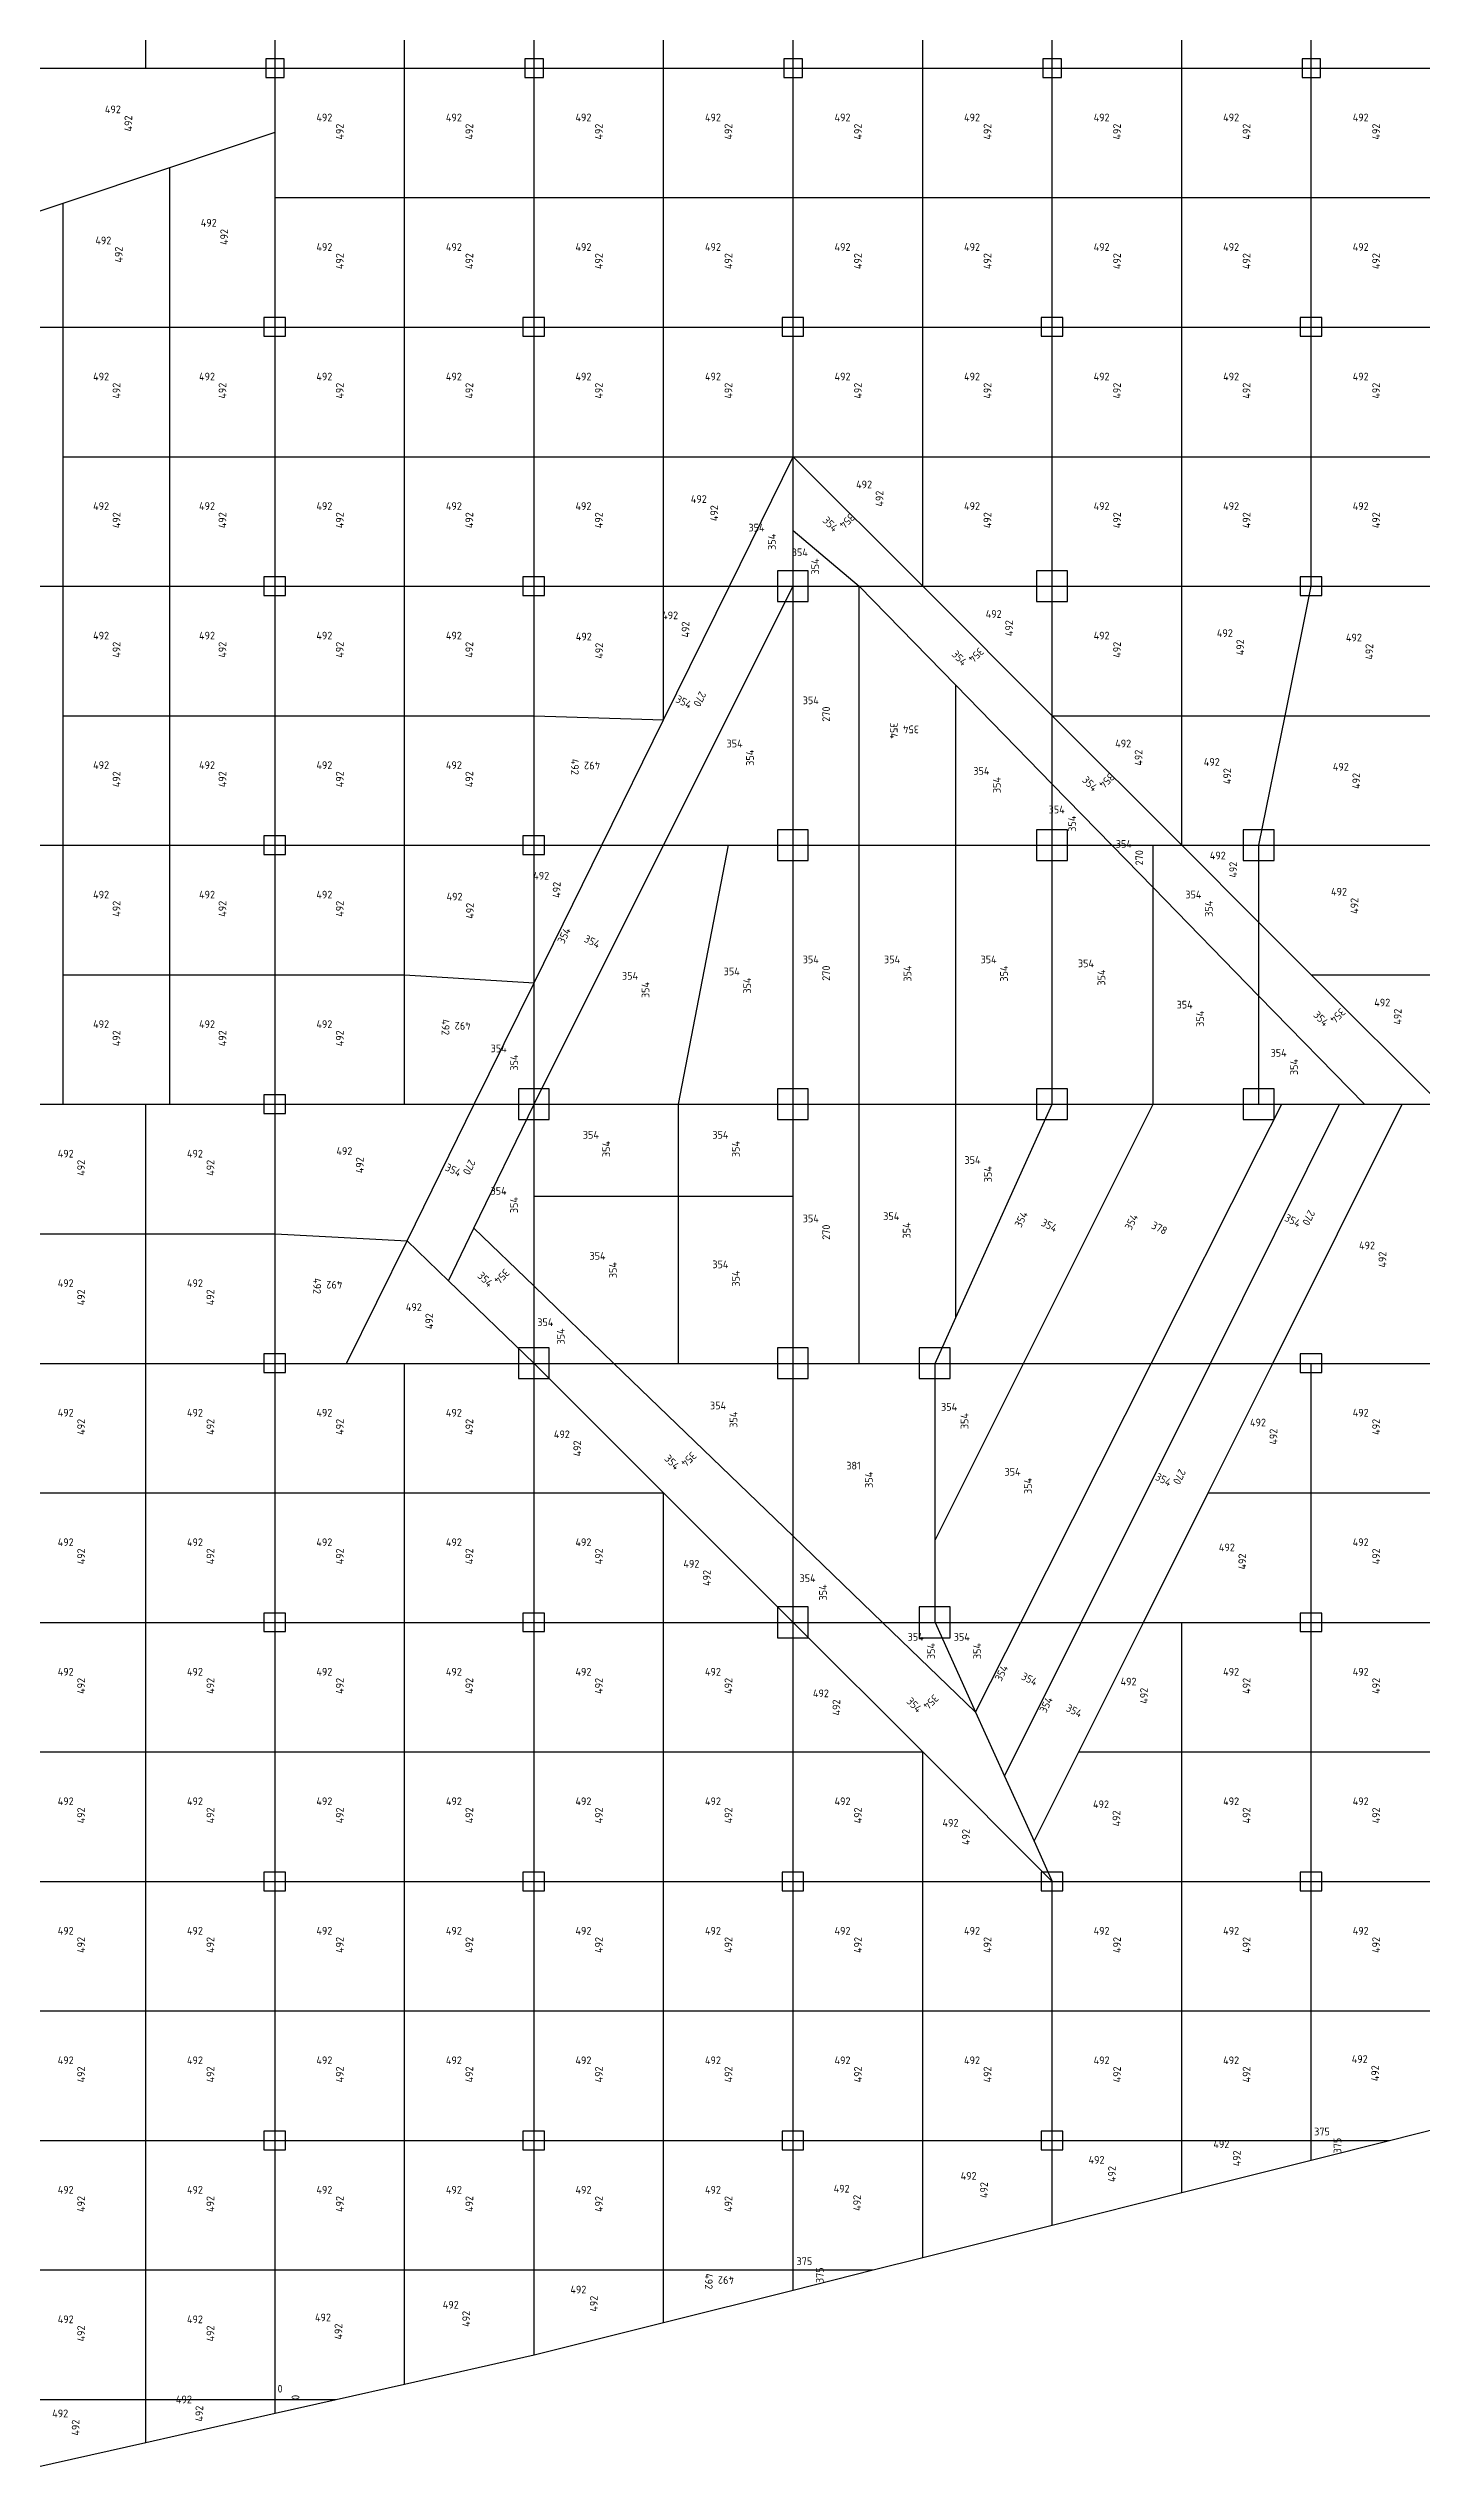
# Model space of a CAD drawing. Header units: millimetres. Extents: x -245177 to 1112891, y -1092030 to 122567.
# Drawn here: x 977442 to 1021960, y -92503 to -13927 of the extents above; entities that cross this region are included whole.
import ezdxf
from ezdxf.enums import TextEntityAlignment as Align

# ---------------------------------------------------------------- set-up
doc = ezdxf.new("R2010")
doc.units = ezdxf.units.MM
doc.header["$MEASUREMENT"] = 0
doc.layers.add('12', color=2, linetype='Continuous')
doc.layers.add('jiantu', color=134, linetype='Continuous')
doc.styles.add('TrueTypeFont', font='yjkeng.shx', dxfattribs={"bigfont": 'yjkchn.shx'})

msp = doc.modelspace()

# ---------------------------------------------------------------- linework, layer by layer
at = {"layer": 'jiantu'}
for p, q in [((980596, -14567), (980596, -10367)), ((984787, -14567), (984787, -10367)), ((988987, -14567), (988987, -10367)), ((993187, -14567), (993187, -10367)), ((997387, -14567), (997387, -10367)), ((1001587, -14567), (1001587, -10367)), ((1005787, -14567), (1005787, -10367)), ((1009987, -14567), (1009987, -10367)), ((1014187, -14567), (1014187, -10367)), ((1018387, -14567), (1018387, -10367)), ((976404, -14567), (980596, -14567)), ((980596, -14567), (984787, -14567)), ((984787, -14567), (988987, -14567)), ((984787, -16642), (984787, -14567)), ((988987, -14567), (993187, -14567)), ((988987, -18764), (988987, -14567)), ((993187, -14567), (997387, -14567)), ((993187, -18764), (993187, -14567)), ((997387, -14567), (1001587, -14567)), ((997387, -18764), (997387, -14567)), ((1001587, -14567), (1005787, -14567)), ((1001587, -18764), (1001587, -14567)), ((1005787, -14567), (1009987, -14567)), ((1005787, -18764), (1005787, -14567)), ((1009987, -14567), (1014187, -14567)), ((1009987, -18764), (1009987, -14567)), ((1014187, -14567), (1018387, -14567)), ((1014187, -18763), (1014187, -14567)), ((1018387, -14567), (1022587, -14567)), ((1018387, -18763), (1018387, -14567)), ((981378, -17786), (984787, -16642)), ((984787, -18764), (984787, -16642)), ((977919, -18947), (981378, -17786)), ((981378, -22967), (981378, -17786)), ((984787, -22967), (984787, -18764)), ((984787, -18764), (988987, -18764)), ((988987, -22967), (988987, -18764)), ((988987, -18764), (993187, -18764)), ((993187, -22967), (993187, -18764)), ((993187, -18764), (997387, -18764)), ((997387, -22967), (997387, -18764)), ((997387, -18764), (1001587, -18764)), ((1001587, -22967), (1001587, -18764)), ((1001587, -18764), (1005787, -18764)), ((1005787, -22967), (1005787, -18764)), ((1005787, -18764), (1009987, -18764)), ((1009987, -18764), (1014187, -18763)), ((1009987, -22967), (1009987, -18764)), ((1014187, -22967), (1014187, -18763)), ((1014187, -18763), (1018387, -18763)), ((1018387, -22967), (1018387, -18763)), ((1018387, -18763), (1022587, -18763)), ((976404, -19455), (977919, -18947)), ((977919, -22967), (977919, -18947)), ((976404, -22967), (977919, -22967)), ((977919, -22967), (981378, -22967)), ((977919, -27167), (977919, -22967)), ((981378, -22967), (984787, -22967)), ((981378, -27167), (981378, -22967)), ((984787, -22967), (988987, -22967)), ((984787, -27167), (984787, -22967)), ((988987, -22967), (993187, -22967)), ((988987, -27167), (988987, -22967)), ((993187, -22967), (997387, -22967)), ((993187, -27167), (993187, -22967)), ((997387, -22967), (1001587, -22967)), ((997387, -27167), (997387, -22967)), ((1001587, -22967), (1005787, -22967)), ((1001587, -27167), (1001587, -22967)), ((1005787, -22967), (1009987, -22967)), ((1005787, -27167), (1005787, -22967)), ((1009987, -22967), (1014187, -22967)), ((1009987, -27167), (1009987, -22967)), ((1014187, -22967), (1018387, -22967)), ((1014187, -27167), (1014187, -22967)), ((1018387, -22967), (1022587, -22967)), ((1018387, -27167), (1018387, -22967)), ((977919, -27167), (981378, -27167)), ((977919, -31367), (977919, -27167)), ((981378, -27167), (984787, -27167)), ((981378, -31367), (981378, -27167)), ((984787, -31367), (984787, -27167)), ((984787, -27167), (988987, -27167)), ((988987, -31367), (988987, -27167)), ((988987, -27167), (993187, -27167)), ((993187, -31367), (993187, -27167)), ((993187, -27167), (997387, -27167)), ((997387, -31367), (997387, -27167)), ((997387, -27167), (1001587, -27167)), ((999519, -31367), (1001587, -27167)), ((1001587, -27167), (1005787, -27167)), ((1001587, -27167), (1005787, -31367)), ((1001587, -29563), (1001587, -27167)), ((1005787, -27167), (1009987, -27167)), ((1005787, -31367), (1005787, -27167)), ((1009987, -31367), (1009987, -27167)), ((1009987, -27167), (1014187, -27167)), ((1014187, -31367), (1014187, -27167)), ((1014187, -27167), (1018387, -27167)), ((1018387, -31367), (1018387, -27167)), ((1018387, -27167), (1022587, -27167)), ((1001587, -31367), (1001587, -29563)), ((1001587, -29563), (1003728, -31367)), ((976404, -31367), (977919, -31367)), ((977919, -35567), (977919, -31367)), ((977919, -31367), (981378, -31367)), ((981378, -35567), (981378, -31367)), ((981378, -31367), (984787, -31367)), ((984787, -31367), (988987, -31367)), ((984787, -35567), (984787, -31367)), ((988987, -31367), (993187, -31367)), ((988987, -35567), (988987, -31367)), ((993187, -31367), (997387, -31367)), ((993187, -35567), (993187, -31367)), ((997387, -31367), (999519, -31367)), ((997387, -35696), (999519, -31367)), ((997387, -35696), (997387, -31367)), ((997387, -39767), (1001587, -31367)), ((999519, -31367), (1001587, -31367)), ((1001587, -31367), (1003728, -31367)), ((1001587, -39767), (1001587, -31367)), ((1003728, -31367), (1005787, -31367)), ((1003728, -39767), (1003728, -31367)), ((1003728, -31367), (1006858, -34577)), ((1005787, -31367), (1009987, -31367)), ((1005787, -31367), (1009987, -35567)), ((1009987, -31367), (1014187, -31367)), ((1009987, -35567), (1009987, -31367)), ((1014187, -31367), (1018387, -31367)), ((1014187, -35567), (1014187, -31367)), ((1017537, -35567), (1018387, -31367)), ((1018387, -31367), (1022587, -31367)), ((1006858, -34577), (1009987, -37788)), ((1006858, -39767), (1006858, -34577)), ((977919, -35567), (981378, -35567)), ((977919, -39767), (977919, -35567)), ((981378, -35567), (984787, -35567)), ((981378, -39767), (981378, -35567)), ((984787, -39767), (984787, -35567)), ((984787, -35567), (988987, -35567)), ((988987, -39767), (988987, -35567)), ((988987, -35567), (993187, -35567)), ((993187, -39767), (993187, -35567)), ((993187, -35567), (997387, -35696)), ((995383, -39767), (997387, -35696)), ((1009987, -35567), (1014187, -39767)), ((1009987, -35567), (1014187, -35567)), ((1009987, -37788), (1009987, -35567)), ((1014187, -35567), (1017537, -35567)), ((1014187, -39767), (1014187, -35567)), ((1016687, -39767), (1017537, -35567)), ((1017537, -35567), (1022587, -35567)), ((1009987, -39767), (1009987, -37788)), ((1009987, -37788), (1011917, -39767)), ((976404, -39767), (977919, -39767)), ((977919, -43967), (977919, -39767)), ((977919, -39767), (981378, -39767)), ((981378, -43967), (981378, -39767)), ((981378, -39767), (984787, -39767)), ((984787, -39767), (988987, -39767)), ((984787, -43967), (984787, -39767)), ((988987, -39767), (993187, -39767)), ((988987, -43967), (988987, -39767)), ((993187, -39767), (995383, -39767)), ((993187, -44225), (993187, -39767)), ((993187, -44225), (995383, -39767)), ((993187, -48167), (997387, -39767)), ((995383, -39767), (997387, -39767)), ((997387, -39767), (999487, -39767)), ((997869, -48167), (999487, -39767)), ((999487, -39767), (1001587, -39767)), ((1001587, -48167), (1001587, -39767)), ((1001587, -39767), (1003728, -39767)), ((1003728, -39767), (1006858, -39767)), ((1003728, -48167), (1003728, -39767)), ((1006858, -39767), (1009987, -39767)), ((1006858, -48167), (1006858, -39767)), ((1009987, -48167), (1009987, -39767)), ((1009987, -39767), (1011917, -39767)), ((1011917, -39767), (1013255, -39767)), ((1011917, -39767), (1013255, -41140)), ((1013255, -39767), (1014187, -39767)), ((1013255, -41140), (1013255, -39767)), ((1014187, -39767), (1016687, -39767)), ((1014187, -39767), (1016687, -42267)), ((1016687, -39767), (1022587, -39767)), ((1016687, -42267), (1016687, -39767)), ((1013255, -41140), (1016687, -44660)), ((1013255, -48167), (1013255, -41140)), ((1016687, -42267), (1018387, -43967)), ((1016687, -44660), (1016687, -42267)), ((977919, -43967), (981378, -43967)), ((977919, -48167), (977919, -43967)), ((981378, -43967), (984787, -43967)), ((981378, -48167), (981378, -43967)), ((984787, -48167), (984787, -43967)), ((984787, -43967), (988987, -43967)), ((988987, -48167), (988987, -43967)), ((988987, -43967), (993187, -44225)), ((1018387, -43967), (1022587, -48167)), ((1018387, -43967), (1022587, -43967)), ((991246, -48167), (993187, -44225)), ((993187, -48167), (993187, -44225)), ((1016687, -48167), (1016687, -44660)), ((1016687, -44660), (1020106, -48167)), ((976404, -48167), (977919, -48167)), ((977919, -48167), (980596, -48167)), ((980596, -48167), (981378, -48167)), ((980596, -52367), (980596, -48167)), ((981378, -48167), (984787, -48167)), ((984787, -48167), (988987, -48167)), ((984787, -52367), (984787, -48167)), ((988987, -48167), (991246, -48167)), ((989067, -52594), (991246, -48167)), ((991236, -52187), (993187, -48167)), ((991246, -48167), (993187, -48167)), ((993187, -48167), (997869, -48167)), ((993187, -51148), (993187, -48167)), ((997869, -48167), (1001587, -48167)), ((997869, -51148), (997869, -48167)), ((1001587, -48167), (1003728, -48167)), ((1001587, -51148), (1001587, -48167)), ((1003728, -48167), (1006858, -48167)), ((1003728, -56567), (1003728, -48167)), ((1006858, -48167), (1009987, -48167)), ((1006858, -55085), (1009987, -48167)), ((1006858, -55085), (1006858, -48167)), ((1009055, -56567), (1013255, -48167)), ((1009987, -48167), (1013255, -48167)), ((1013255, -48167), (1016687, -48167)), ((1015113, -56567), (1019299, -48167)), ((1016687, -48167), (1017426, -48167)), ((1016687, -49634), (1017426, -48167)), ((1017138, -56567), (1021333, -48167)), ((1017426, -48167), (1019299, -48167)), ((1019299, -48167), (1020106, -48167)), ((1020106, -48167), (1021333, -48167)), ((1021333, -48167), (1022587, -48167)), ((1013198, -56567), (1016687, -49634)), ((993187, -54069), (993187, -51148)), ((993187, -51148), (997869, -51148)), ((997869, -56567), (997869, -51148)), ((997869, -51148), (1001587, -51148)), ((1001587, -56567), (1001587, -51148)), ((976404, -52367), (980596, -52367)), ((980596, -56567), (980596, -52367)), ((980596, -52367), (984787, -52367)), ((984787, -56567), (984787, -52367)), ((984787, -52367), (989067, -52594)), ((987110, -56567), (989067, -52594)), ((989067, -52594), (990410, -53889)), ((990410, -53889), (991236, -52187)), ((991236, -52187), (993187, -54069)), ((990410, -53889), (993187, -56567)), ((993187, -56567), (993187, -54069)), ((993187, -54069), (995777, -56567)), ((1006187, -56567), (1006858, -55085)), ((976404, -56567), (980596, -56567)), ((980596, -56567), (984787, -56567)), ((980596, -60767), (980596, -56567)), ((984787, -56567), (987110, -56567)), ((984787, -60767), (984787, -56567)), ((987110, -56567), (988987, -56567)), ((988987, -56567), (993187, -56567)), ((988987, -60767), (988987, -56567)), ((993187, -56567), (995777, -56567)), ((993187, -60767), (993187, -56567)), ((993187, -56567), (997387, -60767)), ((995777, -56567), (997869, -56567)), ((995777, -56567), (1001587, -62171)), ((997869, -56567), (1001587, -56567)), ((1001587, -56567), (1003728, -56567)), ((1001587, -62171), (1001587, -56567)), ((1003728, -56567), (1006187, -56567)), ((1006187, -56567), (1009055, -56567)), ((1006187, -62303), (1006187, -56567)), ((1006187, -62303), (1009055, -56567)), ((1008969, -64967), (1013198, -56567)), ((1009055, -56567), (1013198, -56567)), ((1010927, -64967), (1015113, -56567)), ((1013198, -56567), (1015113, -56567)), ((1015040, -60767), (1017138, -56567)), ((1015113, -56567), (1017138, -56567)), ((1017138, -56567), (1018387, -56567)), ((1018387, -56567), (1022587, -56567)), ((1018387, -60767), (1018387, -56567)), ((976404, -60767), (980596, -60767)), ((980596, -64967), (980596, -60767)), ((980596, -60767), (984787, -60767)), ((984787, -64967), (984787, -60767)), ((984787, -60767), (988987, -60767)), ((988987, -64967), (988987, -60767)), ((988987, -60767), (993187, -60767)), ((993187, -64967), (993187, -60767)), ((993187, -60767), (997387, -60767)), ((997387, -64967), (997387, -60767)), ((997387, -60767), (1001587, -64967)), ((1012943, -64967), (1015040, -60767)), ((1015040, -60767), (1018387, -60767)), ((1018387, -64967), (1018387, -60767)), ((1018387, -60767), (1022587, -60767)), ((1001587, -64967), (1001587, -62171)), ((1001587, -62171), (1004486, -64967)), ((1006187, -64967), (1006187, -62303)), ((976404, -64967), (980596, -64967)), ((980596, -64967), (984787, -64967)), ((980596, -69167), (980596, -64967)), ((984787, -64967), (988987, -64967)), ((984787, -69167), (984787, -64967)), ((988987, -64967), (993187, -64967)), ((988987, -69167), (988987, -64967)), ((993187, -64967), (997387, -64967)), ((993187, -69167), (993187, -64967)), ((997387, -64967), (1001587, -64967)), ((997387, -69167), (997387, -64967)), ((1001587, -64967), (1004486, -64967)), ((1001587, -69167), (1001587, -64967)), ((1001587, -64967), (1005787, -69167)), ((1004486, -64967), (1006187, -64967)), ((1004486, -64967), (1007504, -67877)), ((1006187, -64967), (1008969, -64967)), ((1006187, -64967), (1007504, -67877)), ((1007504, -67877), (1008969, -64967)), ((1008443, -69952), (1010927, -64967)), ((1008969, -64967), (1010927, -64967)), ((1010845, -69167), (1012943, -64967)), ((1010927, -64967), (1012943, -64967)), ((1012943, -64967), (1014187, -64967)), ((1014187, -64967), (1018387, -64967)), ((1014187, -69167), (1014187, -64967)), ((1018387, -64967), (1022587, -64967)), ((1018387, -69167), (1018387, -64967)), ((1007504, -67877), (1008443, -69952)), ((976404, -69167), (980596, -69167)), ((980596, -73367), (980596, -69167)), ((980596, -69167), (984787, -69167)), ((984787, -73367), (984787, -69167)), ((984787, -69167), (988987, -69167)), ((988987, -73367), (988987, -69167)), ((988987, -69167), (993187, -69167)), ((993187, -73367), (993187, -69167)), ((993187, -69167), (997387, -69167)), ((997387, -73367), (997387, -69167)), ((997387, -69167), (1001587, -69167)), ((1001587, -73367), (1001587, -69167)), ((1001587, -69167), (1005787, -69167)), ((1005787, -73367), (1005787, -69167)), ((1005787, -69167), (1009987, -73367)), ((1009398, -72064), (1010845, -69167)), ((1010845, -69167), (1014187, -69167)), ((1014187, -73367), (1014187, -69167)), ((1014187, -69167), (1018387, -69167)), ((1018387, -73367), (1018387, -69167)), ((1018387, -69167), (1022587, -69167)), ((1008443, -69952), (1009398, -72064)), ((1009398, -72064), (1009987, -73367)), ((976404, -73367), (980596, -73367)), ((980596, -73367), (984787, -73367)), ((980596, -77567), (980596, -73367)), ((984787, -73367), (988987, -73367)), ((984787, -77567), (984787, -73367)), ((988987, -73367), (993187, -73367)), ((988987, -77567), (988987, -73367)), ((993187, -73367), (997387, -73367)), ((993187, -77567), (993187, -73367)), ((997387, -73367), (1001587, -73367)), ((997387, -77567), (997387, -73367)), ((1001587, -73367), (1005787, -73367)), ((1001587, -77567), (1001587, -73367)), ((1005787, -73367), (1009987, -73367)), ((1005787, -77567), (1005787, -73367)), ((1009987, -73367), (1014187, -73367)), ((1009987, -77567), (1009987, -73367)), ((1014187, -73367), (1018387, -73367)), ((1014187, -77567), (1014187, -73367)), ((1018387, -73367), (1022587, -73367)), ((1018387, -77567), (1018387, -73367)), ((976404, -77567), (980596, -77567)), ((980596, -81767), (980596, -77567)), ((980596, -77567), (984787, -77567)), ((984787, -81767), (984787, -77567)), ((984787, -77567), (988987, -77567)), ((988987, -81767), (988987, -77567)), ((988987, -77567), (993187, -77567)), ((993187, -81767), (993187, -77567)), ((993187, -77567), (997387, -77567)), ((997387, -81767), (997387, -77567)), ((997387, -77567), (1001587, -77567)), ((1001587, -81767), (1001587, -77567)), ((1001587, -77567), (1005787, -77567)), ((1005787, -81767), (1005787, -77567)), ((1005787, -77567), (1009987, -77567)), ((1009987, -81767), (1009987, -77567)), ((1009987, -77567), (1014187, -77567)), ((1014187, -81767), (1014187, -77567)), ((1014187, -77567), (1018387, -77567)), ((1018387, -81767), (1018387, -77567)), ((1018387, -77567), (1022587, -77567)), ((976404, -81767), (980596, -81767)), ((980596, -81767), (984787, -81767)), ((980596, -85967), (980596, -81767)), ((984787, -81767), (988987, -81767)), ((984787, -85967), (984787, -81767)), ((988987, -81767), (993187, -81767)), ((988987, -85967), (988987, -81767)), ((993187, -81767), (997387, -81767)), ((993188, -85967), (993187, -81767)), ((997387, -81767), (1001587, -81767)), ((997387, -85967), (997387, -81767)), ((1001587, -81767), (1005787, -81767)), ((1001587, -85967), (1001587, -81767)), ((1005787, -81767), (1009987, -81767)), ((1005787, -85563), (1005787, -81767)), ((1009987, -81767), (1014187, -81767)), ((1009987, -84510), (1009987, -81767)), ((1014187, -81767), (1018387, -81767)), ((1014187, -83456), (1014187, -81767)), ((1018387, -81767), (1020924, -81767)), ((1018387, -82403), (1018387, -81767)), ((976404, -85967), (980596, -85967)), ((980596, -90167), (980596, -85967)), ((980596, -85967), (984787, -85967)), ((984787, -90167), (984787, -85967)), ((984787, -85967), (988987, -85967)), ((988987, -89669), (988987, -85967)), ((988987, -85967), (993188, -85967)), ((993189, -88722), (993188, -85967)), ((993188, -85967), (997387, -85967)), ((997387, -87669), (997387, -85967)), ((997387, -85967), (1001587, -85967)), ((1001587, -86616), (1001587, -85967)), ((1001587, -85967), (1004176, -85967)), ((976404, -90167), (980596, -90167)), ((980596, -90167), (984787, -90167)), ((980596, -91559), (980596, -90167)), ((984787, -90167), (986775, -90167)), ((984787, -90615), (984787, -90167))]:
    msp.add_line(p, q, dxfattribs=at)
at = {"layer": 'jiantu', "color": 94}
for p, q in [((1020924, -81767), (1022587, -81350)), ((1014187, -83456), (1018387, -82403)), ((1018387, -82403), (1020924, -81767)), ((1009987, -84510), (1014187, -83456)), ((1005787, -85563), (1009987, -84510)), ((1004176, -85967), (1005787, -85563)), ((1001587, -86616), (1004176, -85967)), ((997387, -87669), (1001587, -86616)), ((993189, -88722), (997387, -87669)), ((988987, -89669), (993189, -88722)), ((984787, -90615), (986775, -90167)), ((986775, -90167), (988987, -89669)), ((980596, -91559), (984787, -90615)), ((976404, -92503), (980596, -91559))]:
    msp.add_line(p, q, dxfattribs=at)
at = {"layer": 'jiantu', "color": 54}
for points in [[(985087, -14267), (984487, -14267), (984487, -14867), (985087, -14867)], [(993487, -14267), (992887, -14267), (992887, -14867), (993487, -14867)], [(1001887, -14267), (1001287, -14267), (1001287, -14867), (1001887, -14867)], [(1010287, -14267), (1009687, -14267), (1009687, -14867), (1010287, -14867)], [(1018687, -14267), (1018087, -14267), (1018087, -14867), (1018687, -14867)], [(985127, -22657), (984427, -22657), (984427, -23257), (985127, -23257)], [(993527, -22657), (992827, -22657), (992827, -23257), (993527, -23257)], [(1001927, -22657), (1001227, -22657), (1001227, -23257), (1001927, -23257)], [(1010327, -22657), (1009627, -22657), (1009627, -23257), (1010327, -23257)], [(1018727, -22657), (1018027, -22657), (1018027, -23257), (1018727, -23257)], [(985127, -31062), (984427, -31062), (984427, -31662), (985127, -31662)], [(993527, -31062), (992827, -31062), (992827, -31662), (993527, -31662)], [(1002077, -30862), (1001077, -30862), (1001077, -31862), (1002077, -31862)], [(1010477, -30862), (1009477, -30862), (1009477, -31862), (1010477, -31862)], [(1018727, -31062), (1018027, -31062), (1018027, -31662), (1018727, -31662)], [(1002077, -39262), (1001077, -39262), (1001077, -40262), (1002077, -40262)], [(1010477, -39262), (1009477, -39262), (1009477, -40262), (1010477, -40262)], [(1017177, -39262), (1016177, -39262), (1016177, -40262), (1017177, -40262)], [(985127, -39462), (984427, -39462), (984427, -40062), (985127, -40062)], [(993527, -39462), (992827, -39462), (992827, -40062), (993527, -40062)], [(985127, -47862), (984427, -47862), (984427, -48462), (985127, -48462)], [(993677, -47662), (992677, -47662), (992677, -48662), (993677, -48662)], [(1002077, -47662), (1001077, -47662), (1001077, -48662), (1002077, -48662)], [(1010477, -47662), (1009477, -47662), (1009477, -48662), (1010477, -48662)], [(1017177, -47662), (1016177, -47662), (1016177, -48662), (1017177, -48662)], [(985127, -56262), (984427, -56262), (984427, -56862), (985127, -56862)], [(993677, -56062), (992677, -56062), (992677, -57062), (993677, -57062)], [(1002077, -56062), (1001077, -56062), (1001077, -57062), (1002077, -57062)], [(1006677, -56062), (1005677, -56062), (1005677, -57062), (1006677, -57062)], [(1018727, -56262), (1018027, -56262), (1018027, -56862), (1018727, -56862)], [(985127, -64667), (984427, -64667), (984427, -65267), (985127, -65267)], [(993527, -64667), (992827, -64667), (992827, -65267), (993527, -65267)], [(1002077, -64467), (1001077, -64467), (1001077, -65467), (1002077, -65467)], [(1006677, -64467), (1005677, -64467), (1005677, -65467), (1006677, -65467)], [(1018727, -64667), (1018027, -64667), (1018027, -65267), (1018727, -65267)], [(985127, -73067), (984427, -73067), (984427, -73667), (985127, -73667)], [(993527, -73067), (992827, -73067), (992827, -73667), (993527, -73667)], [(1001927, -73067), (1001227, -73067), (1001227, -73667), (1001927, -73667)], [(1010327, -73067), (1009627, -73067), (1009627, -73667), (1010327, -73667)], [(1018727, -73067), (1018027, -73067), (1018027, -73667), (1018727, -73667)], [(985127, -81467), (984427, -81467), (984427, -82067), (985127, -82067)], [(993527, -81467), (992827, -81467), (992827, -82067), (993527, -82067)], [(1001927, -81467), (1001227, -81467), (1001227, -82067), (1001927, -82067)], [(1010327, -81467), (1009627, -81467), (1009627, -82067), (1010327, -82067)]]:
    msp.add_lwpolyline(points, close=True, dxfattribs=at)

# ---------------------------------------------------------------- texts
at = {"layer": '12', "color": 2, "linetype": 'Continuous', "style": 'TrueTypeFont'}
for s, p in [('492', (979531, -16102)), ('492', (986387, -16366)), ('492', (990587, -16366)), ('492', (994787, -16365)), ('492', (998987, -16365)), ('492', (1003187, -16365)), ('492', (1007387, -16365)), ('492', (1011587, -16365)), ('492', (1015787, -16365)), ('492', (1019987, -16365)), ('492', (982639, -19781)), ('492', (979221, -20354)), ('492', (986387, -20566)), ('492', (990587, -20566)), ('492', (994787, -20565)), ('492', (998987, -20565)), ('492', (1003187, -20565)), ('492', (1007387, -20565)), ('492', (1011587, -20565)), ('492', (1015787, -20565)), ('492', (1019987, -20565)), ('492', (979149, -24767)), ('492', (982583, -24767)), ('492', (986387, -24767)), ('492', (990587, -24767)), ('492', (994787, -24767)), ('492', (998987, -24767)), ('492', (1003187, -24767)), ('492', (1007387, -24767)), ('492', (1011587, -24767)), ('492', (1015787, -24767)), ('492', (1019987, -24767)), ('492', (1003887, -28267)), ('492', (979149, -28967)), ('492', (982583, -28967)), ('492', (986387, -28967)), ('492', (990587, -28967)), ('492', (994787, -28967)), ('492', (998527, -28738)), ('492', (1007387, -28967)), ('492', (1011587, -28967)), ('492', (1015787, -28967)), ('492', (1019987, -28967)), ('354', (1000398, -29667)), ('354', (1001801, -30466)), ('492', (997598, -32510)), ('492', (1008087, -32467)), ('492', (979149, -33167)), ('492', (982583, -33167)), ('492', (986387, -33167)), ('492', (990587, -33167)), ('492', (994798, -33199)), ('492', (1011587, -33167)), ('492', (1015583, -33088)), ('492', (1019768, -33231)), ('354', (1002158, -35267)), ('354', (999687, -36667)), ('492', (1012287, -36667)), ('492', (979149, -37367)), ('492', (982583, -37367)), ('492', (986387, -37367)), ('492', (990587, -37367)), ('354', (1007689, -37555)), ('492', (1015160, -37265)), ('492', (1019344, -37421)), ('354', (1010131, -38807)), ('354', (1012309, -39924)), ('492', (1015354, -40300)), ('492', (993419, -40953)), ('492', (979149, -41567)), ('492', (982583, -41567)), ('492', (986387, -41567)), ('492', (990608, -41632)), ('354', (1014563, -41566)), ('492', (1019285, -41472)), ('354', (996298, -44200)), ('354', (999595, -44056)), ('354', (1002158, -43667)), ('354', (1004793, -43667)), ('354', (1007923, -43667)), ('354', (1011080, -43796)), ('492', (1020687, -45067)), ('492', (979149, -45767)), ('492', (982583, -45767)), ('492', (986387, -45767)), ('354', (1014280, -45135)), ('354', (992040, -46553)), ('354', (1017327, -46698)), ('354', (995028, -49357)), ('354', (999228, -49357)), ('492', (978000, -49967)), ('492', (982192, -49967)), ('492', (987036, -49883)), ('354', (1007401, -50173)), ('354', (992037, -51175)), ('354', (1002158, -52067)), ('354', (1004767, -51996)), ('492', (1020193, -52943)), ('354', (995244, -53283)), ('354', (999228, -53557)), ('492', (978000, -54167)), ('492', (982192, -54167)), ('492', (989288, -54942)), ('354', (993551, -55434)), ('492', (978000, -58367)), ('492', (982192, -58367)), ('492', (986387, -58367)), ('492', (990587, -58367)), ('354', (999151, -58135)), ('354', (1006643, -58179)), ('492', (1019987, -58367)), ('492', (994087, -59067)), ('492', (1016658, -58686)), ('381', (1003544, -60084)), ('354', (1008699, -60283)), ('492', (978000, -62567)), ('492', (982192, -62567)), ('492', (986387, -62567)), ('492', (990587, -62567)), ('492', (994787, -62567)), ('492', (1015648, -62734)), ('492', (1019987, -62567)), ('492', (998287, -63267)), ('354', (1002054, -63735)), ('354', (1005559, -65637)), ('354', (1007054, -65637)), ('492', (978000, -66767)), ('492', (982192, -66767)), ('492', (986387, -66767)), ('492', (990587, -66767)), ('492', (994787, -66767)), ('492', (998987, -66767)), ('492', (1012461, -67087)), ('492', (1015787, -66767)), ('492', (1019987, -66767)), ('492', (1002487, -67467)), ('492', (978000, -70967)), ('492', (982192, -70967)), ('492', (986387, -70967)), ('492', (990587, -70967)), ('492', (994787, -70967)), ('492', (998987, -70967)), ('492', (1003187, -70967)), ('492', (1015787, -70967)), ('492', (1019987, -70967)), ('492', (1006687, -71667)), ('492', (1011568, -71065)), ('492', (978000, -75167)), ('492', (982192, -75167)), ('492', (986387, -75167)), ('492', (990587, -75167)), ('492', (994787, -75167)), ('492', (998987, -75167)), ('492', (1003187, -75167)), ('492', (1007387, -75167)), ('492', (1011587, -75167)), ('492', (1015787, -75167)), ('492', (1019987, -75167)), ('492', (978000, -79367)), ('492', (982192, -79367)), ('492', (986387, -79367)), ('492', (990587, -79367)), ('492', (994787, -79367)), ('492', (998987, -79367)), ('492', (1003187, -79367)), ('492', (1007387, -79367)), ('492', (1011587, -79367)), ('492', (1015787, -79367)), ('492', (1019956, -79328)), ('375', (1018733, -81679)), ('492', (1011421, -82596)), ('492', (1015470, -82088)), ('492', (978000, -83567)), ('492', (982192, -83567)), ('492', (986387, -83567)), ('492', (990588, -83567)), ('492', (994788, -83567)), ('492', (998987, -83567)), ('492', (1003158, -83530)), ('492', (1007275, -83116)), ('375', (1001950, -85883)), ('492', (990485, -87293)), ('492', (994623, -86802)), ('492', (978000, -87767)), ('492', (982192, -87767)), ('492', (986343, -87705)), ('492', (981833, -90367)), ('0', (984950, -90016)), ('492', (977823, -90819))]:
    msp.add_text(s, height=250, dxfattribs=at).set_placement(p, align=Align.BOTTOM_CENTER)
for s, rotation, p in [('492', 90, (980031, -16102)), ('492', 90, (986887, -16366)), ('492', 90, (991087, -16366)), ('492', 90, (995287, -16365)), ('492', 90, (999487, -16365)), ('492', 90, (1003687, -16365)), ('492', 90, (1007887, -16365)), ('492', 90, (1012087, -16365)), ('492', 90, (1016287, -16365)), ('492', 90, (1020487, -16365)), ('492', 90, (979721, -20354)), ('492', 90, (983139, -19781)), ('492', 90, (986887, -20566)), ('492', 90, (991087, -20566)), ('492', 90, (995287, -20565)), ('492', 90, (999487, -20565)), ('492', 90, (1003687, -20565)), ('492', 90, (1007887, -20565)), ('492', 90, (1012087, -20565)), ('492', 90, (1016287, -20565)), ('492', 90, (1020487, -20565)), ('492', 90, (979649, -24767)), ('492', 90, (983083, -24767)), ('492', 90, (986887, -24767)), ('492', 90, (991087, -24767)), ('492', 90, (995287, -24767)), ('492', 90, (999487, -24767)), ('492', 90, (1003687, -24767)), ('492', 90, (1007887, -24767)), ('492', 90, (1012087, -24767)), ('492', 90, (1016287, -24767)), ('492', 90, (1020487, -24767)), ('492', 90, (1004387, -28267)), ('492', 90, (979649, -28967)), ('492', 90, (983083, -28967)), ('492', 90, (986887, -28967)), ('492', 90, (991087, -28967)), ('492', 90, (995287, -28967)), ('492', 90, (999027, -28738)), ('354', 225, (1003151, -29444)), ('492', 90, (1007887, -28967)), ('492', 90, (1012087, -28967)), ('492', 90, (1016287, -28967)), ('492', 90, (1020487, -28967)), ('354', 90, (1000898, -29667)), ('354', 90, (1002301, -30466)), ('492', 90, (998098, -32510)), ('492', 90, (1008587, -32467)), ('492', 90, (979649, -33167)), ('492', 90, (983083, -33167)), ('492', 90, (986887, -33167)), ('492', 90, (991087, -33167)), ('492', 90, (995298, -33199)), ('354', 224.27126, (1007335, -33788)), ('492', 90, (1012087, -33167)), ('492', 90, (1016083, -33088)), ('492', 90, (1020268, -33231)), ('270', 243.43494, (998450, -35247)), ('270', 90, (1002658, -35267)), ('354', 180.00001, (1005145, -36007)), ('354', 90, (1000187, -36667)), ('492', 90, (1012787, -36667)), ('492', 90, (979649, -37367)), ('492', 90, (983083, -37367)), ('492', 90, (986887, -37367)), ('492', 90, (991087, -37367)), ('492', 180.00001, (994809, -37182)), ('354', 90, (1008189, -37555)), ('354', 225, (1011568, -37864)), ('492', 90, (1015660, -37265)), ('492', 90, (1019844, -37421)), ('354', 90, (1010631, -38807)), ('270', 90, (1012809, -39924)), ('492', 90, (1015854, -40300)), ('492', 90, (979649, -41567)), ('492', 90, (983083, -41567)), ('492', 90, (986887, -41567)), ('492', 90, (993919, -40953)), ('354', 90, (1015063, -41566)), ('492', 90, (1019785, -41472)), ('492', 90, (991108, -41632)), ('270', 90, (1002658, -43667)), ('354', 90, (1005293, -43667)), ('354', 90, (1008423, -43667)), ('354', 90, (1011580, -43796)), ('354', 90, (996798, -44200)), ('354', 90, (1000095, -44056)), ('492', 180.00001, (990615, -45624)), ('354', 90, (1014780, -45135)), ('354', 225, (1019060, -45483)), ('492', 90, (1021187, -45067)), ('492', 90, (979649, -45767)), ('492', 90, (983083, -45767)), ('492', 90, (986887, -45767)), ('354', 90, (992540, -46553)), ('354', 90, (1017827, -46698)), ('354', 90, (995528, -49357)), ('354', 90, (999728, -49357)), ('492', 90, (978500, -49967)), ('492', 90, (982692, -49967)), ('492', 90, (987536, -49883)), ('270', 244.10801, (990978, -50427)), ('354', 90, (1007901, -50173)), ('354', 90, (992537, -51175)), ('270', 243.46127, (1018192, -52065)), ('270', 90, (1002658, -52067)), ('354', 90, (1005267, -51996)), ('354', 90, (995744, -53283)), ('492', 90, (1020693, -52943)), ('492', 90, (978500, -54167)), ('492', 90, (982692, -54167)), ('492', 180.00001, (986452, -54018)), ('354', 226.045, (991964, -53941)), ('354', 90, (999728, -53557)), ('492', 90, (989788, -54942)), ('354', 90, (994051, -55434)), ('354', 90, (999651, -58135)), ('492', 90, (978500, -58367)), ('492', 90, (982692, -58367)), ('492', 90, (986887, -58367)), ('492', 90, (991087, -58367)), ('354', 90, (1007143, -58179)), ('492', 90, (1017158, -58686)), ('492', 90, (1020487, -58367)), ('492', 90, (994587, -59067)), ('354', 225, (998019, -59867)), ('354', 90, (1004044, -60084)), ('354', 90, (1009199, -60283)), ('270', 243.46127, (1014001, -60465)), ('492', 90, (978500, -62567)), ('492', 90, (982692, -62567)), ('492', 90, (986887, -62567)), ('492', 90, (991087, -62567)), ('492', 90, (995287, -62567)), ('492', 90, (1016148, -62734)), ('492', 90, (1020487, -62567)), ('492', 90, (998787, -63267)), ('354', 90, (1002554, -63735)), ('354', 90, (1006059, -65637)), ('354', 90, (1007554, -65637)), ('492', 90, (978500, -66767)), ('492', 90, (982692, -66767)), ('492', 90, (986887, -66767)), ('492', 90, (991087, -66767)), ('492', 90, (995287, -66767)), ('492', 90, (999487, -66767)), ('492', 90, (1016287, -66767)), ('492', 90, (1020487, -66767)), ('492', 90, (1002987, -67467)), ('354', 225, (1005872, -67737)), ('492', 90, (1012961, -67087)), ('492', 90, (978500, -70967)), ('492', 90, (982692, -70967)), ('492', 90, (986887, -70967)), ('492', 90, (991087, -70967)), ('492', 90, (995287, -70967)), ('492', 90, (999487, -70967)), ('492', 90, (1003687, -70967)), ('492', 90, (1012068, -71065)), ('492', 90, (1016287, -70967)), ('492', 90, (1020487, -70967)), ('492', 90, (1007187, -71667)), ('492', 90, (978500, -75167)), ('492', 90, (982692, -75167)), ('492', 90, (986887, -75167)), ('492', 90, (991087, -75167)), ('492', 90, (995287, -75167)), ('492', 90, (999487, -75167)), ('492', 90, (1003687, -75167)), ('492', 90, (1007887, -75167)), ('492', 90, (1012087, -75167)), ('492', 90, (1016287, -75167)), ('492', 90, (1020487, -75167)), ('492', 90, (1020456, -79328)), ('492', 90, (978500, -79367)), ('492', 90, (982692, -79367)), ('492', 90, (986887, -79367)), ('492', 90, (991087, -79367)), ('492', 90, (995287, -79367)), ('492', 90, (999487, -79367)), ('492', 90, (1003687, -79367)), ('492', 90, (1007887, -79367)), ('492', 90, (1012087, -79367)), ('492', 90, (1016287, -79367)), ('375', 90, (1019233, -81679)), ('492', 90, (1015970, -82088)), ('492', 90, (1007775, -83116)), ('492', 90, (1011921, -82596)), ('492', 90, (978500, -83567)), ('492', 90, (982692, -83567)), ('492', 90, (986887, -83567)), ('492', 90, (991088, -83567)), ('492', 90, (995288, -83567)), ('492', 90, (999487, -83567)), ('492', 90, (1003658, -83530)), ('492', 180.00001, (999149, -86295)), ('375', 90, (1002450, -85883)), ('492', 90, (995123, -86802)), ('492', 90, (978500, -87767)), ('492', 90, (982692, -87767)), ('492', 90, (986843, -87705)), ('492', 90, (990985, -87293)), ('0', 90, (985450, -90016)), ('492', 90, (978323, -90819)), ('492', 90, (982333, -90367))]:
    msp.add_text(s, height=250, rotation=rotation, dxfattribs=at).set_placement(p, align=Align.MIDDLE_RIGHT)
for s, rotation, p in [('354', 314.99999, (1002653, -29492)), ('354', 314.27127, (1006838, -33835)), ('354', 333.43495, (997952, -35297)), ('354', 270, (1004647, -36048)), ('492', 270, (994311, -37223)), ('354', 314.99999, (1011070, -37912)), ('354', 63.43495, (994338, -42781)), ('492', 270, (990117, -45665)), ('354', 314.99999, (1018562, -45530)), ('354', 334.10802, (990481, -50478)), ('354', 63.43495, (1009159, -51985)), ('354', 63.28038, (1012730, -52072)), ('354', 333.46126, (1017694, -52116)), ('492', 270, (985953, -54060)), ('354', 316.04501, (991467, -53989)), ('354', 314.99999, (997521, -59915)), ('354', 333.46126, (1013504, -60516)), ('354', 63.51176, (1008517, -66699)), ('354', 314.99999, (1005374, -67785)), ('354', 63.46126, (1009966, -67726)), ('492', 270, (998651, -86336))]:
    msp.add_text(s, height=250, rotation=rotation, dxfattribs=at).set_placement(p, align=Align.BOTTOM_CENTER)
for s, rotation, p in [('354', -26.56505, (994838, -42771)), ('354', -26.56505, (1009659, -51976)), ('378', -26.71962, (1013230, -52062)), ('354', -26.48823, (1009017, -66689)), ('354', -26.53874, (1010466, -67717))]:
    msp.add_text(s, height=250, rotation=rotation, dxfattribs=at).set_placement(p, align=Align.MIDDLE_LEFT)

doc.saveas('drawing.dxf')
